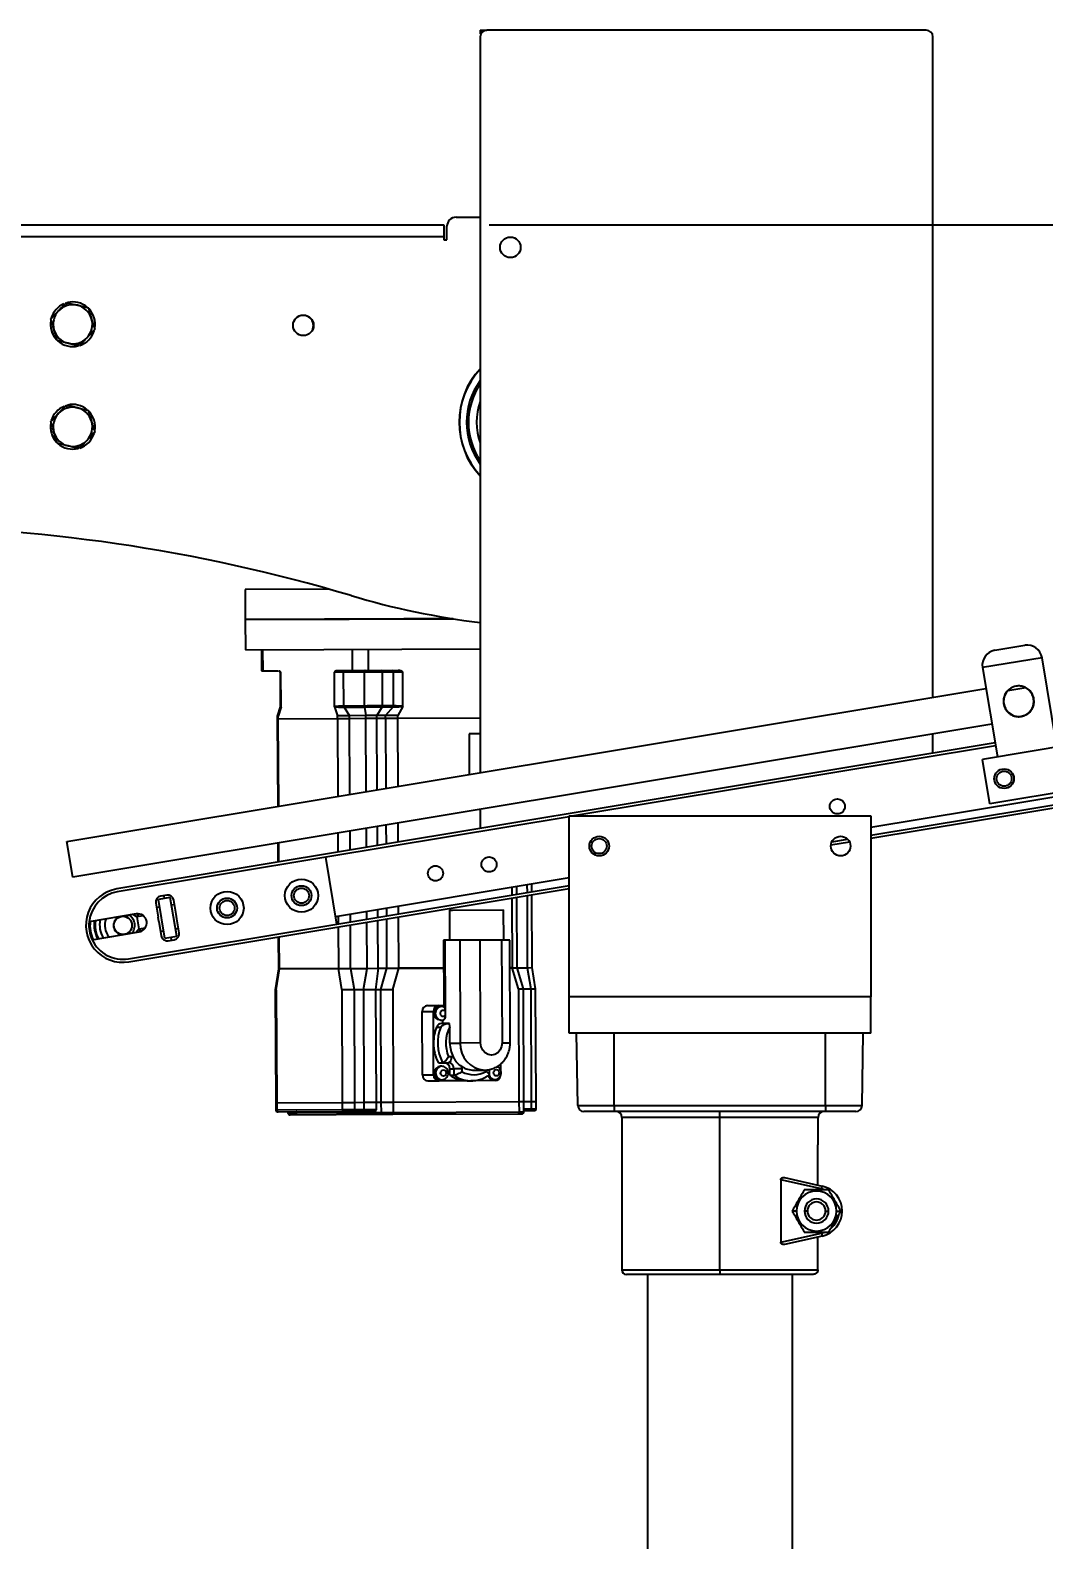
# Model space of a CAD drawing. Header units: millimetres. Extents: x 10 to 584, y 10 to 410.
# Drawn here: x 290.56 to 312.95, y 262.58 to 295.94 of the extents above; entities that cross this region are included whole.
import ezdxf

# ---------------------------------------------------------------- set-up
doc = ezdxf.new("R2010")
doc.units = ezdxf.units.MM
doc.layers.add('2', color=1, linetype='Continuous')
doc.styles.add('SLDTEXTSTYLE0', font='TXT', dxfattribs={"width": 0.7})
doc.dimstyles.new('SLDDIMSTYLE0', dxfattribs={"dimtxt": 3.5, "dimasz": 3.5, "dimexe": 0, "dimexo": 0.0625, "dimgap": 0.875, "dimtad": 1, "dimlfac": 15, "dimrnd": 1e-09, "dimzin": 12, "dimdsep": 46, "dimtxsty": 'SLDTEXTSTYLE0', "dimsah": 1, "dimcen": 0.09, "dimadec": 0, "dimazin": 3, "dimtfac": 1, "dimtofl": 0, "dimtmove": 0, "dimatfit": 3, "dimfxl": 0, "dimfrac": 2, "dimtolj": 1, "dimtzin": 12, "dimarcsym": 0})

# ---------------------------------------------------------------- blocks, each defined once
blk = doc.blocks.new('_D_1')
at = {"layer": '2', "color": 1}
for p, q in [((300.702, 291.645), (391.245, 291.645)), ((390.245, 225.778), (390.245, 291.645)), ((264.818, 225.778), (391.245, 225.778))]:
    blk.add_line(p, q, dxfattribs=at)
for points in [[(390.245, 291.645), (389.706, 288.145), (390.783, 288.145)], [(390.245, 225.778), (390.783, 229.278), (389.706, 229.278)]]:
    blk.add_solid(points, dxfattribs=at)
at = {"layer": '2', "color": 1, "char_height": 3.5, "attachment_point": 1, "rotation": 90, "style": 'SLDTEXTSTYLE0'}
for s, insert in [('50', (385.718, 263.293)), ('%%p', (385.733, 259.954)), ('1000', (385.718, 248.306))]:
    blk.add_mtext(s, dxfattribs=dict(at, insert=insert))

msp = doc.modelspace()

# ---------------------------------------------------------------- linework, layer by layer
at = {"color": 7, "linetype": 'Continuous', "lineweight": 25}
for p, q in [((300.50183, 295.94498), (300.50183, 295.86498)), ((300.50183, 295.94498), (300.64849, 295.94498)), ((300.50183, 295.86498), (300.51785, 295.86498)), ((300.50183, 295.79832), (300.50183, 279.53507)), ((310.35516, 295.94498), (300.64849, 295.94498)), ((310.50183, 281.20083), (310.50183, 295.79832)), ((285.83516, 291.64498), (299.70183, 291.64498)), ((299.70183, 291.64498), (299.70183, 291.37832)), ((299.96849, 291.81165), (300.50183, 291.81165)), ((299.70183, 291.37832), (285.83516, 291.37832)), ((299.70183, 291.37832), (299.70183, 291.31165)), ((299.70183, 291.31165), (299.76849, 291.31165)), ((299.76849, 291.31165), (299.76849, 291.61165)), ((291.37918, 289.8606), (291.3602, 289.92489)), ((291.64345, 288.96507), (291.62448, 289.02937)), ((291.37918, 287.59393), (291.3602, 287.65823)), ((291.64345, 286.69841), (291.62448, 286.7627)), ((344.28116, 284.17491), (309.13083, 278.31973)), ((309.13083, 278.15077), (344.28116, 284.00595)), ((297.04435, 283.62329), (297.04449, 283.59106)), ((309.13083, 278.08318), (344.28116, 283.93837)), ((297.15714, 283.59155), (295.31117, 283.58352)), ((295.31117, 283.58352), (295.31407, 282.91686)), ((295.31407, 282.91686), (299.90256, 282.93682)), ((298.81404, 282.93209), (295.31407, 282.91686)), ((295.31407, 282.91686), (295.31697, 282.2502)), ((299.90256, 282.93682), (298.81404, 282.93209)), ((311.87176, 282.24005), (312.52937, 282.34959)), ((295.31697, 282.2502), (300.50183, 282.27276)), ((295.67275, 282.25175), (295.67478, 281.78508)), ((295.70494, 281.78522), (295.70291, 282.25188)), ((297.67384, 282.26045), (297.67587, 281.79379)), ((298.03556, 281.79536), (298.03353, 282.26202)), ((313.24156, 280.10274), (312.91294, 282.07556)), ((295.67478, 281.78508), (295.70494, 281.78522)), ((295.70494, 281.78522), (296.04962, 281.78672)), ((296.08157, 281.75352), (296.08491, 280.98672)), ((296.10213, 280.98694), (296.0988, 281.7536)), ((297.28231, 281.75875), (297.48541, 281.75963)), ((297.28564, 280.99209), (297.28231, 281.75875)), ((297.33119, 281.79229), (297.67587, 281.79379)), ((297.48541, 281.75963), (297.94481, 281.76163)), ((297.48869, 281.00559), (297.48541, 281.75963)), ((297.67587, 281.79379), (298.03556, 281.79536)), ((297.94481, 281.76163), (298.34233, 281.76336)), ((297.94809, 281.00723), (297.94481, 281.76163)), ((298.03556, 281.79536), (298.69734, 281.79824)), ((298.34233, 281.76336), (298.5874, 281.76442)), ((298.34562, 281.00896), (298.34233, 281.76336)), ((298.5874, 281.76442), (298.79162, 281.76531)), ((298.59068, 281.01038), (298.5874, 281.76442)), ((298.79496, 280.99865), (298.79162, 281.76531)), ((311.59773, 281.85647), (311.92635, 279.88366)), ((291.37083, 278.01407), (311.67441, 281.39615)), ((312.5512, 281.40703), (312.15664, 281.34131)), ((296.08495, 280.98686), (296.02026, 280.78658)), ((296.10213, 280.98694), (296.04281, 280.78668)), ((297.28564, 280.99209), (297.34671, 280.79235)), ((297.49479, 280.98353), (297.94958, 280.98564)), ((297.49479, 280.98353), (297.61647, 280.79352)), ((297.94958, 280.98564), (297.97892, 280.7951)), ((298.33989, 280.98734), (298.22171, 280.79616)), ((298.33989, 280.98734), (298.58221, 280.98826)), ((298.58221, 280.98826), (298.41049, 280.79698)), ((298.79496, 280.99865), (298.68026, 280.79815)), ((296.02018, 280.78991), (296.02048, 280.71991)), ((296.0431, 280.72001), (296.02048, 280.71991)), ((296.02048, 280.71991), (296.02888, 278.78999)), ((296.0431, 280.72001), (296.04281, 280.78668)), ((297.347, 280.72568), (296.0431, 280.72001)), ((297.347, 280.72568), (296.0431, 280.72001)), ((297.347, 280.72568), (297.34671, 280.79235)), ((297.61677, 280.72686), (297.347, 280.72568)), ((297.61676, 280.72686), (297.347, 280.72568)), ((297.97892, 280.7951), (297.61647, 280.79352)), ((297.61676, 280.72686), (297.61647, 280.79352)), ((297.61677, 280.72686), (297.61676, 280.72686)), ((297.97921, 280.72843), (297.61677, 280.72686)), ((297.97921, 280.72843), (297.97892, 280.7951)), ((298.222, 280.72949), (297.97921, 280.72843)), ((298.222, 280.72949), (297.97921, 280.72843)), ((297.97921, 280.72843), (297.97921, 280.72843)), ((298.41049, 280.79698), (298.22171, 280.79616)), ((298.222, 280.72949), (298.22171, 280.79616)), ((298.41078, 280.73031), (298.222, 280.72949)), ((298.41078, 280.73031), (298.41049, 280.79698)), ((298.68054, 280.73149), (298.41078, 280.73031)), ((298.68055, 280.73149), (298.41078, 280.73031)), ((298.41078, 280.73031), (298.41078, 280.73031)), ((298.68055, 280.73149), (298.68026, 280.79815)), ((300.50183, 280.73941), (298.68054, 280.73149)), ((300.50183, 280.73941), (298.68055, 280.73149)), ((311.80586, 280.60702), (291.50228, 277.22495)), ((300.50183, 280.3956), (300.25735, 280.39231)), ((300.25735, 280.39231), (300.25735, 279.49435)), ((310.50183, 279.9674), (310.50183, 280.3898)), ((311.87432, 280.19602), (292.47495, 276.96456)), ((311.88528, 280.13026), (302.56852, 278.57832)), ((313.57037, 280.15751), (311.59755, 279.82889)), ((311.76186, 278.84248), (311.59755, 279.82889)), ((313.73468, 279.1711), (311.76186, 278.84248)), ((300.50183, 278.72405), (300.50183, 278.30164)), ((302.46417, 278.56093), (297.08915, 277.66559)), ((300.50183, 278.32147), (300.4893, 278.31949)), ((300.49237, 278.30007), (300.4893, 278.31949)), ((302.46417, 274.57832), (302.46417, 278.57832)), ((302.46417, 278.57832), (309.13083, 278.57832)), ((309.13083, 278.57832), (309.13083, 274.57832)), ((291.50228, 277.22495), (291.37083, 278.01407)), ((296.0324, 277.97955), (296.03424, 277.55745)), ((308.2489, 277.93628), (308.65982, 278.00473)), ((308.26977, 278.00734), (308.61704, 278.06518)), ((297.08915, 277.66559), (292.48591, 276.8988)), ((297.33561, 276.18598), (297.08915, 277.66559)), ((292.74333, 275.35343), (302.46417, 276.97268)), ((302.46417, 277.20923), (297.30823, 276.35038)), ((297.33561, 276.18598), (302.46417, 277.04027)), ((301.30854, 276.84777), (301.3078, 277.01661)), ((301.64346, 276.90356), (301.64272, 277.0724)), ((293.33802, 276.65213), (293.39003, 276.3399)), ((293.65587, 276.77266), (293.39283, 276.72884)), ((293.53523, 275.87395), (293.39283, 276.72884)), ((293.57915, 276.82746), (293.44763, 276.80556)), ((293.51339, 276.81651), (293.52435, 276.75075)), ((293.79827, 275.91777), (293.65587, 276.77266)), ((293.74902, 276.61921), (293.68325, 276.60826)), ((293.78459, 276.40563), (293.73258, 276.71785)), ((301.31561, 275.2229), (301.30883, 276.78023)), ((301.65076, 275.22436), (301.64375, 276.83602)), ((292.90508, 276.41105), (291.86326, 276.23751)), ((292.71617, 276.32795), (292.7078, 276.37818)), ((292.91604, 276.34529), (292.83932, 276.40009)), ((293.06308, 276.36978), (292.91604, 276.34529)), ((292.91604, 276.34529), (292.95985, 276.08224)), ((292.95923, 276.35248), (292.91831, 276.4128)), ((293.42021, 276.56444), (293.35445, 276.55349)), ((293.40651, 276.24098), (293.39003, 276.3399)), ((293.80107, 276.30671), (293.78459, 276.40563)), ((293.85308, 275.99449), (293.80107, 276.30671)), ((299.82035, 276.49641), (299.88821, 276.4967)), ((299.82035, 276.49641), (299.82325, 275.82975)), ((299.88821, 276.4967), (301.02034, 276.50163)), ((301.02324, 275.83497), (301.02034, 276.50163)), ((291.92899, 275.84294), (292.97081, 276.01648)), ((292.73237, 275.41919), (297.33561, 276.18598)), ((292.77352, 275.98362), (292.76516, 276.03386)), ((292.90505, 276.00553), (292.95985, 276.08224)), ((292.95985, 276.08224), (293.1069, 276.10674)), ((293.40651, 276.24098), (293.45852, 275.92876)), ((293.44208, 276.0274), (293.50785, 276.03836)), ((293.77089, 276.08217), (293.83665, 276.09313)), ((293.53523, 275.87395), (293.79827, 275.91777)), ((293.61194, 275.81915), (293.74347, 275.84106)), ((293.66675, 275.89586), (293.67771, 275.8301)), ((296.04144, 275.90281), (296.0445, 275.19996)), ((299.72943, 275.82934), (299.69173, 275.82917)), ((299.69173, 275.82917), (299.698, 274.38919)), ((299.89111, 275.83004), (299.72943, 275.82934)), ((299.73629, 274.2521), (299.72943, 275.82934)), ((300.05278, 275.83074), (299.89111, 275.83004)), ((300.5024, 275.8327), (300.05278, 275.83074)), ((300.05278, 275.83074), (300.06267, 273.55743)), ((300.97541, 275.83476), (300.5024, 275.8327)), ((300.51229, 273.55939), (300.5024, 275.8327)), ((301.15476, 275.83554), (300.97541, 275.83476)), ((300.97541, 275.83476), (300.9853, 273.56145)), ((301.16465, 273.56223), (301.15476, 275.83554)), ((296.04454, 275.19995), (295.97489, 274.73348)), ((295.99739, 274.73309), (296.06712, 275.20006)), ((296.0445, 275.19996), (296.06712, 275.20006)), ((296.06712, 275.20006), (297.37101, 275.20574)), ((297.37101, 275.20574), (296.06712, 275.20006)), ((297.37101, 275.20574), (297.64078, 275.20691)), ((297.37101, 275.20574), (297.64078, 275.20691)), ((297.4448, 274.73939), (297.37101, 275.20574)), ((297.64078, 275.20691), (298.00323, 275.20849)), ((297.64078, 275.20691), (297.71457, 274.74056)), ((297.64078, 275.20691), (297.64078, 275.20691)), ((297.92151, 274.74146), (298.00322, 275.20849)), ((298.00322, 275.20849), (298.24602, 275.20954)), ((298.00323, 275.20849), (298.24602, 275.20954)), ((298.24602, 275.20954), (298.19128, 274.74263)), ((298.24602, 275.20954), (298.43479, 275.21036)), ((298.4348, 275.21036), (298.29906, 274.7431)), ((298.43479, 275.21036), (298.70456, 275.21154)), ((298.43479, 275.21036), (298.4348, 275.21036)), ((298.4348, 275.21036), (298.70457, 275.21154)), ((298.56883, 274.74428), (298.70457, 275.21154)), ((298.70456, 275.21154), (299.6944, 275.21585)), ((299.6944, 275.21585), (298.70457, 275.21154)), ((301.15743, 275.22221), (301.208, 275.22243)), ((301.20799, 275.22243), (301.15743, 275.22221)), ((301.34779, 274.75637), (301.20799, 275.22243)), ((301.208, 275.22243), (301.31561, 275.2229)), ((301.45514, 274.75756), (301.31534, 275.22362)), ((301.31561, 275.2229), (301.54315, 275.22389)), ((301.54315, 275.22389), (301.65076, 275.22436)), ((301.54315, 275.22389), (301.65071, 275.22436)), ((301.54315, 275.22389), (301.61693, 274.75754)), ((301.72443, 274.7585), (301.65072, 275.22435)), ((295.97478, 274.73299), (295.99739, 274.73309)), ((295.97478, 274.73299), (295.98563, 272.23968)), ((295.99739, 274.73309), (296.00824, 272.23978)), ((297.4448, 274.73939), (297.71457, 274.74056)), ((297.4448, 274.73939), (297.45565, 272.24608)), ((297.71457, 274.74056), (297.92151, 274.74146)), ((297.71457, 274.74056), (297.72541, 272.24725)), ((297.92151, 274.74146), (298.19128, 274.74263)), ((297.92151, 274.74146), (297.93236, 272.24815)), ((298.19128, 274.74263), (298.29906, 274.7431)), ((298.19128, 274.74263), (298.20213, 272.24932)), ((298.29906, 274.7431), (298.56883, 274.74428)), ((298.29906, 274.7431), (298.30991, 272.24979)), ((298.56883, 274.74428), (298.57968, 272.25097)), ((301.34779, 274.75637), (301.4554, 274.75684)), ((301.34779, 274.75637), (301.35864, 272.26306)), ((301.4554, 274.75684), (301.61693, 274.75754)), ((301.46625, 272.26353), (301.4554, 274.75684)), ((301.61693, 274.75754), (301.72454, 274.75801)), ((301.61693, 274.75754), (301.62778, 272.26423)), ((301.73539, 272.2647), (301.72454, 274.75801)), ((299.33904, 274.38762), (299.58541, 274.3887)), ((299.58541, 274.3887), (299.69878, 274.38919)), ((299.64566, 274.36559), (299.62102, 274.36548)), ((299.69878, 274.38919), (299.69894, 274.35258)), ((302.46417, 273.77832), (302.46417, 274.57832)), ((309.13083, 274.57832), (302.46417, 274.57832)), ((309.13083, 273.77832), (309.13083, 274.57832)), ((299.22137, 274.25378), (299.46774, 274.25485)), ((299.22746, 272.85379), (299.22137, 274.25378)), ((299.47078, 273.55486), (299.46774, 274.25485)), ((299.62232, 274.06549), (299.64696, 274.06559)), ((299.79278, 273.9896), (299.64706, 273.98896)), ((299.67584, 273.98909), (299.67545, 274.07823)), ((299.7366, 274.17987), (299.73629, 274.2521)), ((299.82697, 273.98974), (299.79278, 273.9896)), ((299.83014, 273.91698), (299.82697, 273.98974)), ((299.54055, 273.91231), (299.63293, 273.91271)), ((299.83171, 273.55643), (299.83014, 273.91698)), ((309.13083, 273.77832), (302.46417, 273.77832)), ((302.6588, 272.17599), (302.63083, 273.77832)), ((303.46417, 272.17599), (303.46417, 273.77832)), ((308.13083, 272.17599), (308.13083, 273.77832)), ((308.9362, 272.17599), (308.96417, 273.77832)), ((299.47383, 272.85486), (299.47078, 273.55486)), ((299.83171, 273.55643), (300.06267, 273.55743)), ((300.51229, 273.55939), (300.06267, 273.55743)), ((299.58045, 273.122), (299.67284, 273.1224)), ((299.6514, 273.04567), (299.62676, 273.04556)), ((299.67284, 273.1224), (299.80156, 273.12296)), ((299.86258, 273.25656), (299.80423, 273.2563)), ((299.82801, 272.98974), (299.9204, 272.99014)), ((299.82864, 272.8446), (299.82801, 272.98974)), ((300.10024, 272.99092), (299.9204, 272.99014)), ((299.9204, 272.99014), (299.92103, 272.845)), ((300.10053, 272.92514), (300.10024, 272.99092)), ((300.36646, 272.95875), (300.59743, 272.95975)), ((300.70476, 272.84785), (300.70421, 272.97346)), ((300.951, 273.09169), (300.95157, 272.96045)), ((299.22746, 272.85379), (299.47383, 272.85486)), ((299.3463, 272.72097), (299.59266, 272.72205)), ((300.21349, 272.72475), (299.59266, 272.72205)), ((299.62807, 272.74557), (299.6527, 272.74567)), ((299.82864, 272.8446), (299.92103, 272.845)), ((300.21349, 272.72475), (300.30588, 272.72515)), ((300.27259, 272.72585), (300.30588, 272.72515)), ((300.83433, 272.72745), (300.30588, 272.72515)), ((300.79872, 272.75066), (300.82335, 272.75077)), ((295.98563, 272.23968), (296.00824, 272.23978)), ((295.98563, 272.23968), (295.98635, 272.07302)), ((296.00824, 272.23978), (297.45565, 272.24608)), ((296.00824, 272.23978), (296.00897, 272.07311)), ((297.45637, 272.07941), (296.00897, 272.07311)), ((296.01983, 272.03983), (296.03868, 272.03991)), ((296.03868, 272.03991), (297.48608, 272.04621)), ((296.25564, 272.04085), (296.25578, 272.00752)), ((296.46162, 272.00842), (296.2784, 272.00762)), ((296.28926, 271.97433), (296.30811, 271.97441)), ((296.30811, 271.97441), (298.34063, 271.98326)), ((298.12771, 272.01567), (296.46162, 272.00842)), ((297.45565, 272.24608), (297.72541, 272.24725)), ((297.45565, 272.24608), (297.45637, 272.07941)), ((297.72614, 272.08059), (297.45637, 272.07941)), ((297.48608, 272.04621), (297.71089, 272.04719)), ((297.71089, 272.04719), (297.91783, 272.04809)), ((297.72541, 272.24725), (297.93236, 272.24815)), ((297.72541, 272.24725), (297.72614, 272.08059)), ((297.93308, 272.08149), (297.72614, 272.08059)), ((297.91783, 272.04809), (298.098, 272.04887)), ((297.93236, 272.24815), (298.20213, 272.24932)), ((297.93236, 272.24815), (297.93308, 272.08149)), ((298.20285, 272.08266), (297.93308, 272.08149)), ((298.31093, 272.01646), (298.12771, 272.01567)), ((298.20213, 272.24932), (298.30991, 272.24979)), ((298.20213, 272.24932), (298.20285, 272.08266)), ((298.30991, 272.24979), (298.57968, 272.25097)), ((298.30991, 272.24979), (298.31093, 272.01646)), ((298.58069, 272.01764), (298.31093, 272.01646)), ((298.34063, 271.98326), (298.56544, 271.98424)), ((298.56544, 271.98424), (301.3444, 271.99633)), ((298.57968, 272.25097), (301.35864, 272.26306)), ((298.57968, 272.25097), (298.58069, 272.01764)), ((301.35965, 272.02973), (298.58069, 272.01764)), ((301.3444, 271.99633), (301.43408, 271.99672)), ((301.35864, 272.26306), (301.46625, 272.26353)), ((301.35864, 272.26306), (301.35965, 272.02973)), ((301.46625, 272.26353), (301.62778, 272.26423)), ((301.46726, 272.0302), (301.46625, 272.26353)), ((301.46712, 272.06353), (301.61325, 272.06416)), ((301.61325, 272.06416), (301.70293, 272.06455)), ((301.62778, 272.26423), (301.73539, 272.2647)), ((301.62778, 272.26423), (301.62851, 272.09756)), ((301.73612, 272.09803), (301.73539, 272.2647)), ((302.6588, 272.17599), (303.46417, 272.17599)), ((303.46417, 272.04498), (302.79211, 272.04498)), ((303.46417, 272.17599), (308.13083, 272.17599)), ((303.46417, 272.17599), (303.46417, 272.04498)), ((308.13083, 272.04498), (303.46417, 272.04498)), ((305.7975, 271.91165), (305.7975, 272.04498)), ((308.13083, 272.17599), (308.9362, 272.17599)), ((308.13083, 272.17599), (308.13083, 272.04498)), ((308.80288, 272.04498), (308.13083, 272.04498)), ((303.63083, 271.91165), (303.63083, 268.54498)), ((305.7975, 268.54498), (305.7975, 271.91165)), ((307.96417, 271.31165), (307.96417, 271.91165)), ((307.96006, 271.31165), (307.96417, 271.31165)), ((307.96006, 270.41893), (307.96006, 271.31165)), ((307.14079, 270.53227), (307.14079, 269.1577)), ((308.03905, 270.33313), (307.14079, 270.53227)), ((307.22111, 270.58275), (308.05348, 270.39822)), ((308.03905, 270.33313), (308.05348, 270.39822)), ((307.48917, 269.84498), (307.39197, 269.84498)), ((307.73083, 269.84498), (307.66417, 269.84498)), ((308.13083, 269.84498), (308.1975, 269.84498)), ((308.3725, 269.84498), (308.46969, 269.84498)), ((307.14079, 269.1577), (308.03905, 269.35684)), ((308.05348, 269.29175), (307.22111, 269.10722)), ((307.96006, 268.54498), (307.96006, 269.27104)), ((308.03905, 269.35684), (308.05348, 269.29175)), ((305.7975, 268.44498), (303.73083, 268.44498)), ((304.1975, 268.44498), (304.1975, 242.15165)), ((305.7975, 268.54498), (305.7975, 268.44498)), ((305.7975, 268.54498), (307.96006, 268.54498)), ((307.85986, 268.44498), (305.7975, 268.44498)), ((307.3975, 242.15165), (307.3975, 268.44498))]:
    msp.add_line(p, q, dxfattribs=at)
at = {"color": 59, "linetype": 'Continuous', "lineweight": 25}
for p, q in [((312.91294, 282.07556), (311.59773, 281.85647)), ((296.08157, 281.75352), (296.0988, 281.7536)), ((296.05148, 278.79375), (296.0431, 280.72001)), ((297.347, 280.72568), (297.35446, 279.0108)), ((297.62404, 279.0557), (297.61677, 280.72686)), ((297.98622, 279.11604), (297.97921, 280.72843)), ((298.22884, 279.15645), (298.222, 280.72949)), ((298.41078, 280.73031), (298.41749, 279.18787)), ((298.68707, 279.23278), (298.68054, 280.73149)), ((297.99159, 277.8835), (297.98975, 278.3056)), ((298.23421, 277.92391), (298.23237, 278.34601)), ((298.42101, 278.37744), (298.42285, 277.95534)), ((298.69243, 278.00024), (298.69059, 278.42234)), ((296.05684, 277.56122), (296.05501, 277.98332)), ((297.35799, 278.20036), (297.35982, 277.77826)), ((297.6294, 277.82317), (297.62756, 278.24527)), ((301.20027, 276.99869), (301.201, 276.82985)), ((301.53519, 277.05448), (301.53592, 276.88564)), ((301.2013, 276.76232), (301.208, 275.22243)), ((301.53621, 276.81811), (301.54315, 275.22389)), ((297.36599, 276.36), (297.36673, 276.19116)), ((297.6363, 276.23606), (297.63557, 276.4049)), ((297.99849, 276.29639), (297.99776, 276.46524)), ((298.24111, 276.33681), (298.24038, 276.50565)), ((298.42902, 276.53707), (298.42976, 276.36823)), ((298.43005, 276.3007), (298.43479, 275.21036)), ((298.69933, 276.41314), (298.6986, 276.58198)), ((298.70456, 275.21154), (298.69963, 276.3456)), ((297.36702, 276.12362), (297.37101, 275.20574)), ((297.64078, 275.20691), (297.6366, 276.16853)), ((298.00323, 275.20849), (297.99879, 276.22886)), ((298.24602, 275.20954), (298.24141, 276.26927)), ((296.06712, 275.20006), (296.06404, 275.90658)), ((300.9853, 273.56145), (301.16465, 273.56223)), ((300.63252, 272.96288), (300.63267, 272.92745)), ((300.70763, 272.97618), (300.70423, 272.96915)), ((296.00897, 272.07311), (295.98635, 272.07302)), ((296.2784, 272.00762), (296.25578, 272.00752)), ((296.27826, 272.04095), (296.2784, 272.00762)), ((301.46726, 272.0302), (301.35965, 272.02973)), ((301.62851, 272.09756), (301.46697, 272.09686)), ((301.73612, 272.09803), (301.62851, 272.09756)), ((305.7975, 271.91165), (303.63083, 271.91165)), ((307.96417, 271.91165), (305.7975, 271.91165)), ((308.11016, 270.31172), (308.03905, 270.33313)), ((308.47044, 269.84498), (308.4975, 269.84498)), ((308.03905, 269.35684), (308.09029, 269.37109)), ((303.63083, 268.54498), (305.7975, 268.54498))]:
    msp.add_line(p, q, dxfattribs=at)
at = {"color": 7, "linetype": 'Continuous', "lineweight": 25, "flags": 128}
for points in [[(296.80274, 289.3312), (296.80621, 289.34063), (296.81849, 289.41423)], [(297.50014, 281.79303), (297.49724, 281.79237), (297.49446, 281.79046), (297.4919, 281.78737), (297.48966, 281.78322), (297.48783, 281.77816), (297.48648, 281.77239), (297.48566, 281.76613), (297.48541, 281.75963)], [(297.95954, 281.79503), (297.95664, 281.79437), (297.95386, 281.79246), (297.9513, 281.78937), (297.94906, 281.78522), (297.94723, 281.78016), (297.94588, 281.77439), (297.94506, 281.76813), (297.94481, 281.76163)], [(292.71472, 276.33666), (292.69675, 276.34617), (292.62764, 276.36483)], [(292.69336, 275.97027), (292.72744, 275.98954), (292.76661, 276.02515)], [(292.98389, 276.01911), (292.99067, 276.03884), (293.00305, 276.08944)], [(299.62232, 274.06549), (299.62145, 274.06549), (299.56749, 274.07855), (299.52285, 274.11518), (299.49521, 274.16906), (299.48933, 274.23093), (299.50621, 274.29014), (299.54296, 274.33651), (299.59325, 274.36206), (299.62102, 274.36548)], [(299.7366, 274.17987), (299.72003, 274.1593), (299.69765, 274.14764), (299.673, 274.14673), (299.64997, 274.15671), (299.63219, 274.17601), (299.62248, 274.20158), (299.62236, 274.22939), (299.63185, 274.25505), (299.64945, 274.2745), (299.6724, 274.28469), (299.69705, 274.28399), (299.71953, 274.27252), (299.73629, 274.2521)], [(300.9853, 273.56145), (300.97409, 273.47899), (300.94082, 273.40451), (300.88875, 273.34529), (300.82298, 273.30712), (300.74996, 273.29375), (300.67681, 273.30649), (300.61072, 273.34408), (300.55814, 273.40284), (300.52422, 273.47703), (300.51229, 273.55939)], [(299.6887, 272.96583), (299.71248, 272.96061), (299.73269, 272.94552), (299.74625, 272.92287), (299.75109, 272.8961), (299.74648, 272.8693), (299.73312, 272.84653), (299.71305, 272.83127), (299.68931, 272.82583), (299.66553, 272.83106), (299.64532, 272.84615), (299.63177, 272.8688), (299.62692, 272.89556), (299.63153, 272.92237), (299.64489, 272.94514), (299.66497, 272.9604), (299.6887, 272.96583)], [(299.86258, 273.25656), (299.8615, 273.23054), (299.85811, 273.20551), (299.85252, 273.18244), (299.84495, 273.1622), (299.83568, 273.14558), (299.82509, 273.13321), (299.81357, 273.12557), (299.80156, 273.12296)], [(300.85935, 272.97093), (300.88313, 272.9657), (300.90334, 272.95062), (300.9169, 272.92796), (300.92174, 272.9012), (300.91713, 272.87439), (300.90377, 272.85162), (300.8837, 272.83636), (300.85996, 272.83093), (300.83618, 272.83615), (300.81597, 272.85124), (300.80242, 272.87389), (300.79757, 272.90066), (300.80218, 272.92747), (300.81554, 272.95023), (300.83562, 272.96549), (300.85935, 272.97093)], [(297.71089, 272.04719), (297.71389, 272.04784), (297.71677, 272.04975), (297.71942, 272.05284), (297.72173, 272.057), (297.72362, 272.06205), (297.72502, 272.06782), (297.72587, 272.07408), (297.72614, 272.08059)], [(297.91783, 272.04809), (297.92083, 272.04874), (297.92371, 272.05065), (297.92636, 272.05374), (297.92868, 272.0579), (297.93057, 272.06296), (297.93197, 272.06872), (297.93282, 272.07498), (297.93308, 272.08149)], [(298.56544, 271.98424), (298.56844, 271.98489), (298.57132, 271.9868), (298.57397, 271.98989), (298.57629, 271.99405), (298.57818, 271.99911), (298.57958, 272.00487), (298.58043, 272.01113), (298.58069, 272.01764)], [(301.3444, 271.99633), (301.3474, 271.99698), (301.35028, 271.99889), (301.35293, 272.00198), (301.35525, 272.00614), (301.35714, 272.0112), (301.35854, 272.01697), (301.35939, 272.02322), (301.35965, 272.02973)], [(301.61325, 272.06416), (301.61626, 272.06482), (301.61914, 272.06673), (301.62179, 272.06982), (301.6241, 272.07397), (301.62599, 272.07903), (301.62739, 272.0848), (301.62824, 272.09106), (301.62851, 272.09756)]]:
    msp.add_lwpolyline(points, dxfattribs=at)
at = {"color": 7, "linetype": 'Continuous', "lineweight": 25}
for centre, radius in [((301.16849, 291.14498), 0.22667), ((296.59477, 289.42134), 0.22667), ((312.07427, 279.40141), 0.21667), ((312.07427, 279.40141), 0.16667), ((308.39168, 278.78798), 0.16667), ((303.13083, 277.91165), 0.21667), ((303.13083, 277.91165), 0.16667), ((308.46417, 277.91165), 0.21667), ((300.69769, 277.50635), 0.16667), ((299.514, 277.30918), 0.16667), ((296.55478, 276.81624), 0.36667), ((296.55478, 276.81624), 0.22), ((296.55478, 276.81624), 0.16667), ((294.91076, 276.54239), 0.36667), ((294.91076, 276.54239), 0.22), ((294.91076, 276.54239), 0.16667), ((292.60914, 276.15899), 0.2)]:
    msp.add_circle(centre, radius, dxfattribs=at)
for centre, radius, start, end in [((300.64849, 295.79832), 0.14667, 90, 180), ((310.35516, 295.79832), 0.14667, 0, 90), ((299.96849, 291.61165), 0.2, 90, 180), ((291.50183, 289.44498), 0.49333, 113.191319, 163.668754), ((291.50183, 289.44498), 0.43333, 136.441619, 196.441619), ((291.50183, 289.44498), 0.43333, 106.441619, 136.441619), ((291.50183, 289.44498), 0.43333, 76.441619, 106.441619), ((291.50183, 289.44498), 0.49333, 49.77249, 103.268301), ((291.50183, 289.44498), 0.43333, 16.441619, 76.441619), ((291.50183, 289.44498), 0.49333, 349.761557, 44.510393), ((296.59183, 289.41423), 0.22667, 0, 156.566248), ((291.50183, 289.44498), 0.49333, 170.120463, 223.594656), ((291.50183, 289.44498), 0.43333, 196.441619, 256.441619), ((291.50183, 289.44498), 0.49333, 288.22981, 342.930424), ((291.50183, 289.44498), 0.43333, 316.441619, 16.441619), ((291.50183, 289.44498), 0.49333, 227.910523, 284.316481), ((291.50183, 289.44498), 0.43333, 256.441619, 286.441619), ((291.50183, 289.44498), 0.43333, 286.441619, 316.441619), ((301.76849, 287.27832), 1.73333, 136.95092, 223.04908), ((301.76849, 287.27832), 1.72667, 137.188269, 222.811731), ((301.76849, 287.27832), 1.56667, 143.950671, 216.049329), ((291.50183, 287.17832), 0.49333, 113.191319, 163.668754), ((291.50183, 287.17832), 0.49333, 49.77249, 103.268301), ((301.76849, 287.27832), 1.34667, 160.151561, 199.848439), ((291.50183, 287.17832), 0.43333, 136.441619, 196.441619), ((291.50183, 287.17832), 0.43333, 106.441619, 136.441619), ((291.50183, 287.17832), 0.43333, 76.441619, 106.441619), ((291.50183, 287.17832), 0.43333, 16.441619, 76.441619), ((291.50183, 287.17832), 0.43333, 316.441619, 16.441619), ((291.50183, 287.17832), 0.49333, 349.761557, 44.510393), ((291.50183, 287.17832), 0.49333, 170.120463, 223.594656), ((291.50183, 287.17832), 0.43333, 196.441619, 256.441619), ((291.50183, 287.17832), 0.49333, 288.22981, 342.930424), ((291.50183, 287.17832), 0.49333, 227.910523, 284.316481), ((291.50183, 287.17832), 0.43333, 256.441619, 286.441619), ((291.50183, 287.17832), 0.43333, 286.441619, 316.441619), ((287.16849, 248.31165), 36.66667, 73.388932, 90), ((302.60566, 300.05809), 17.33333, 253.388932, 263.028532), ((312.58414, 282.02079), 0.33333, 9.457238, 99.457238), ((311.92653, 281.91125), 0.33333, 99.457238, 189.457238), ((296.04824, 281.75338), 0.03333, 0.249292, 46.875525), ((298.31088, 281.76512), 0.03151, 356.794291, 86.316701), ((298.55594, 281.76619), 0.03151, 356.794291, 86.316701), ((312.39774, 281.11113), 0.33333, 136.327135, 62.58734), ((292.60914, 276.15899), 0.81667, 99.457238, 279.457238), ((292.60914, 276.15899), 0.75, 99.457238, 173.991228), ((293.46954, 276.67404), 0.13333, 99.457238, 189.457238), ((293.60106, 276.69594), 0.13333, 9.457238, 99.457238), ((292.60914, 276.15899), 0.51333, 166.526979, 212.387497), ((292.60914, 276.15899), 0.4, 159.457238, 219.457238), ((292.60914, 276.15899), 0.20667, 114.049788, 264.864687), ((292.93794, 276.21377), 0.2, 279.457238, 99.457238), ((292.60914, 276.15899), 0.75, 173.991228, 204.923248), ((292.60914, 276.15899), 0.72673, 173.482907, 205.431568), ((292.60914, 276.15899), 0.63333, 171.048758, 207.865718), ((293.72156, 275.97258), 0.13333, 279.457238, 9.457238), ((292.60914, 276.15899), 0.75, 204.923248, 279.457238), ((293.59004, 275.95067), 0.13333, 189.457238, 279.457238), ((299.34761, 274.26144), 0.12647, 93.884948, 183.473331), ((299.59398, 274.26251), 0.12647, 93.884948, 183.473331), ((299.65124, 273.87082), 0.11821, 92.027606, 159.456289), ((300.39328, 273.56035), 0.92251, 157.5721, 180.341185), ((300.48791, 273.55972), 0.92498, 157.565914, 208.215518), ((300.52, 273.55908), 0.77718, 152.579793, 202.928368), ((300.38475, 273.5561), 0.91397, 180.077712, 208.356734), ((300.49067, 273.55747), 0.65896, 180.090546, 207.610951), ((299.64194, 272.89563), 0.1507, 95.778844, 264.71974), ((299.70171, 272.9963), 0.12647, 357.025253, 86.613636), ((299.79409, 272.9967), 0.12647, 357.025253, 86.613636), ((299.86345, 273.0459), 0.21066, 78.137952, 90.237921), ((300.3664, 273.44628), 0.48753, 236.296605, 270.007367), ((299.80058, 272.98966), 0.29966, 0.242202, 9.805795), ((299.35377, 272.84723), 0.12647, 177.025253, 266.613636), ((299.60013, 272.8483), 0.12647, 177.025253, 266.613636), ((300.21363, 273.40299), 0.67824, 235.415091, 269.988595), ((300.36446, 273.41779), 0.5589, 241.820683, 298.677901), ((300.80246, 272.8839), 0.13329, 200.977133, 268.389431), ((300.82882, 272.84897), 0.12165, 272.593618, 352.346991), ((296.01968, 272.07316), 0.03333, 180.249292, 270.249292), ((296.04054, 272.07147), 0.03162, 177.025253, 266.613636), ((296.28912, 272.00767), 0.03333, 180.249292, 270.249292), ((296.30998, 272.00598), 0.03162, 177.025253, 266.613636), ((297.48795, 272.07777), 0.03162, 177.025253, 266.613636), ((298.3425, 272.01482), 0.03162, 177.025253, 266.613636), ((301.43393, 272.03005), 0.03333, 270.249292, 0.249292), ((301.70279, 272.09789), 0.03333, 270.249292, 0.249292), ((302.79211, 272.17832), 0.13333, 181, 270), ((303.4975, 271.91165), 0.13333, 0, 90), ((308.0975, 271.91165), 0.13333, 90, 180), ((308.80288, 272.17832), 0.13333, 270, 359), ((307.93083, 269.84498), 0.44167, 0, 180), ((307.93083, 269.84498), 0.56667, 0, 77.5), ((307.93083, 269.84498), 0.26667, 0, 180), ((307.93083, 269.84498), 0.2, 0, 180), ((307.93083, 269.84498), 0.44167, 180, 0), ((307.93083, 269.84498), 0.26667, 180, 0), ((307.93083, 269.84498), 0.2, 180, 0), ((307.93083, 269.84498), 0.56667, 282.5, 0), ((303.73083, 268.54498), 0.1, 180, 270)]:
    msp.add_arc(centre, radius, start, end, dxfattribs=at)
at = {"color": 59, "linetype": 'Continuous', "lineweight": 25}
for centre, radius, start, end in [((301.76849, 287.27832), 1.52667, 146.06735, 213.93265), ((292.60914, 276.15899), 0.61333, 170.425797, 208.488679), ((299.66085, 274.21557), 0.15086, 96.055781, 263.758829), ((300.62881, 273.52576), 0.56702, 176.797954, 266.573126), ((299.66668, 272.89566), 0.15079, 95.816521, 264.076541), ((300.30677, 273.40492), 0.67993, 235.435905, 267.118364), ((300.8297, 272.88803), 0.13748, 196.323185, 266.691693), ((307.93083, 269.84498), 0.5, 311.500406, 350.669331)]:
    msp.add_arc(centre, radius, start, end, dxfattribs=at)
at = {"color": 7, "linetype": 'Continuous', "lineweight": 25}
for points, knots in [([(291.0154, 289.56229), (291.04835, 289.59694), (291.10498, 289.65649), (291.16338, 289.71791), (291.1878, 289.74359)], [0, 0, 0, 0, 0.581952875, 1, 1, 1, 1]), ([(291.1878, 289.74359), (291.21907, 289.77647), (291.27749, 289.83791), (291.33396, 289.89729), (291.3602, 289.92489)], [0, 0, 0, 0, 0.53525041, 1, 1, 1, 1]), ([(291.3602, 289.92489), (291.40669, 289.91368), (291.48657, 289.89442), (291.56897, 289.87455), (291.60341, 289.86624)], [0, 0, 0, 0, 0.58195288, 1, 1, 1, 1]), ([(291.60341, 289.86624), (291.64753, 289.8556), (291.72994, 289.83573), (291.8096, 289.81652), (291.84663, 289.80759)], [0, 0, 0, 0, 0.53525041, 1, 1, 1, 1]), ([(291.84663, 289.80759), (291.86016, 289.76172), (291.88342, 289.68291), (291.90741, 289.60162), (291.91744, 289.56763)], [0, 0, 0, 0, 0.58195288, 1, 1, 1, 1]), ([(291.08621, 289.32233), (291.07337, 289.36585), (291.04937, 289.44716), (291.02618, 289.52576), (291.0154, 289.56229)], [0, 0, 0, 0, 0.535250412, 1, 1, 1, 1]), ([(291.15702, 289.08238), (291.14349, 289.12824), (291.12023, 289.20706), (291.09624, 289.28835), (291.08621, 289.32233)], [0, 0, 0, 0, 0.581952875, 1, 1, 1, 1]), ([(291.98825, 289.32768), (291.9553, 289.29302), (291.89867, 289.23348), (291.84027, 289.17205), (291.81585, 289.14638)], [0, 0, 0, 0, 0.58195288, 1, 1, 1, 1]), ([(291.91744, 289.56763), (291.93028, 289.52411), (291.95428, 289.4428), (291.97747, 289.36421), (291.98825, 289.32768)], [0, 0, 0, 0, 0.53525041, 1, 1, 1, 1]), ([(291.40024, 289.02373), (291.35613, 289.03436), (291.27371, 289.05424), (291.19405, 289.07345), (291.15702, 289.08238)], [0, 0, 0, 0, 0.535250412, 1, 1, 1, 1]), ([(291.64345, 288.96507), (291.59696, 288.97629), (291.51708, 288.99555), (291.43468, 289.01542), (291.40024, 289.02373)], [0, 0, 0, 0, 0.58195288, 1, 1, 1, 1]), ([(291.81585, 289.14638), (291.78458, 289.11349), (291.72616, 289.05206), (291.66969, 288.99267), (291.64345, 288.96507)], [0, 0, 0, 0, 0.535250412, 1, 1, 1, 1]), ([(291.1878, 287.47692), (291.21907, 287.50981), (291.27749, 287.57124), (291.33396, 287.63063), (291.3602, 287.65823)], [0, 0, 0, 0, 0.53525041, 1, 1, 1, 1]), ([(291.3602, 287.65823), (291.40669, 287.64702), (291.48657, 287.62775), (291.56897, 287.60788), (291.60341, 287.59957)], [0, 0, 0, 0, 0.58195288, 1, 1, 1, 1]), ([(291.0154, 287.29562), (291.04835, 287.33028), (291.10498, 287.38982), (291.16338, 287.45125), (291.1878, 287.47692)], [0, 0, 0, 0, 0.58195288, 1, 1, 1, 1]), ([(291.08621, 287.05567), (291.07337, 287.09919), (291.04937, 287.1805), (291.02618, 287.25909), (291.0154, 287.29562)], [0, 0, 0, 0, 0.535250412, 1, 1, 1, 1]), ([(291.60341, 287.59957), (291.64753, 287.58894), (291.72994, 287.56906), (291.8096, 287.54985), (291.84663, 287.54092)], [0, 0, 0, 0, 0.53525041, 1, 1, 1, 1]), ([(291.84663, 287.54092), (291.86016, 287.49506), (291.88342, 287.41624), (291.90741, 287.33495), (291.91744, 287.30097)], [0, 0, 0, 0, 0.58195288, 1, 1, 1, 1]), ([(291.91744, 287.30097), (291.93028, 287.25745), (291.95428, 287.17614), (291.97747, 287.09754), (291.98825, 287.06101)], [0, 0, 0, 0, 0.53525041, 1, 1, 1, 1]), ([(291.15702, 286.81571), (291.14349, 286.86158), (291.12023, 286.94039), (291.09624, 287.02168), (291.08621, 287.05567)], [0, 0, 0, 0, 0.581952875, 1, 1, 1, 1]), ([(291.98825, 287.06101), (291.9553, 287.02636), (291.89867, 286.96681), (291.84027, 286.90539), (291.81585, 286.87971)], [0, 0, 0, 0, 0.581952875, 1, 1, 1, 1]), ([(291.40024, 286.75706), (291.35613, 286.7677), (291.27371, 286.78757), (291.19405, 286.80678), (291.15702, 286.81571)], [0, 0, 0, 0, 0.53525041, 1, 1, 1, 1]), ([(291.64345, 286.69841), (291.59696, 286.70962), (291.51708, 286.72888), (291.43468, 286.74875), (291.40024, 286.75706)], [0, 0, 0, 0, 0.58195288, 1, 1, 1, 1]), ([(291.81585, 286.87971), (291.78458, 286.84683), (291.72616, 286.78539), (291.66969, 286.72601), (291.64345, 286.69841)], [0, 0, 0, 0, 0.53525041, 1, 1, 1, 1]), ([(296.0988, 281.7536), (296.09096, 281.76224), (296.07926, 281.77515), (296.06638, 281.77976), (296.06213, 281.78129)], [0, 0, 0, 0, 0.66935705, 1, 1, 1, 1]), ([(297.33119, 281.79229), (297.32271, 281.78948), (297.3056, 281.78381), (297.29011, 281.76715), (297.28231, 281.75875)], [0, 0, 0, 0, 0.495611678, 1, 1, 1, 1]), ([(298.79162, 281.76531), (298.77652, 281.77362), (298.74659, 281.79008), (298.71366, 281.79553), (298.69734, 281.79824)], [0, 0, 0, 0, 0.50438832, 1, 1, 1, 1]), ([(312.73312, 281.16699), (312.73572, 281.13158), (312.74091, 281.06089), (312.70728, 280.95835), (312.64402, 280.86725), (312.54925, 280.79912), (312.43834, 280.76763), (312.33018, 280.77259), (312.23033, 280.80883), (312.1424, 280.87687), (312.079, 280.97436), (312.05304, 281.08555), (312.06222, 281.19116), (312.10123, 281.28878), (312.17287, 281.37509), (312.27372, 281.43488), (312.38531, 281.45653), (312.49143, 281.44338), (312.589, 281.39922), (312.67185, 281.32311), (312.71816, 281.2379), (312.72983, 281.18257), (312.73312, 281.16699)], [0, 0, 0, 0, 0.04876123, 0.09735257, 0.15013302, 0.20658646, 0.25884747, 0.30641312, 0.35465006, 0.40760145, 0.46408337, 0.51597374, 0.56189509, 0.6099719, 0.66439558, 0.72041013, 0.77113733, 0.81833436, 0.86752355, 0.92179189, 0.97797835, 1, 1, 1, 1]), ([(296.08547, 280.98223), (296.08504, 280.98245), (296.08271, 280.98366), (296.09341, 280.98546), (296.10213, 280.98694)], [0, 0, 0, 0, 0.18531734, 1, 1, 1, 1]), ([(296.10213, 280.98694), (296.09588, 280.98799), (296.08602, 280.98966), (296.08574, 280.99134), (296.08563, 280.99195)], [0, 0, 0, 0, 0.63498297, 1, 1, 1, 1]), ([(297.48869, 281.00559), (297.47018, 281.00503), (297.43291, 281.0039), (297.38805, 281.00165), (297.35818, 280.99946), (297.33692, 280.99773), (297.30868, 280.99518), (297.29399, 280.99321), (297.28564, 280.99209)], [0, 0, 0, 0, 0.247777906, 0.498901822, 0.552581184, 0.654093532, 0.803300914, 1, 1, 1, 1]), ([(297.28564, 280.99209), (297.29669, 280.99077), (297.3189, 280.98812), (297.37228, 280.98516), (297.42328, 280.98407), (297.46412, 280.98366), (297.48324, 280.98359), (297.4928, 280.98356)], [0, 0, 0, 0, 0.24577607, 0.49409884, 0.7453975, 0.87265405, 1, 1, 1, 1]), ([(297.49097, 281.00562), (297.49055, 281.00561), (297.48978, 281.00561), (297.48902, 281.0056), (297.48869, 281.00559)], [0, 0, 0, 0, 0.56000003, 1, 1, 1, 1]), ([(297.94596, 281.00721), (297.86103, 281.00689), (297.70937, 281.00632), (297.5577, 281.00583), (297.49097, 281.00562)], [0, 0, 0, 0, 0.56000001, 1, 1, 1, 1]), ([(297.4928, 280.98356), (297.49317, 280.98355), (297.49383, 280.98355), (297.4945, 280.98354), (297.49479, 280.98353)], [0, 0, 0, 0, 0.55981227, 1, 1, 1, 1]), ([(297.94809, 281.00723), (297.94769, 281.00722), (297.94698, 281.00721), (297.94627, 281.00721), (297.94596, 281.00721)], [0, 0, 0, 0, 0.56000001, 1, 1, 1, 1]), ([(298.34562, 281.00896), (298.32348, 281.00915), (298.27922, 281.00953), (298.17416, 281.00929), (298.05704, 281.00857), (297.9844, 281.00768), (297.94809, 281.00723)], [0, 0, 0, 0, 0.25000241, 0.5, 0.74999759, 1, 1, 1, 1]), ([(297.94958, 280.98564), (297.95002, 280.98564), (297.9508, 280.98563), (297.95158, 280.98563), (297.95193, 280.98563)], [0, 0, 0, 0, 0.560065378, 1, 1, 1, 1]), ([(297.95193, 280.98563), (297.98722, 280.9857), (298.05789, 280.98583), (298.1713, 280.98628), (298.27323, 280.98677), (298.31681, 280.98713), (298.33862, 280.98731)], [0, 0, 0, 0, 0.24956661, 0.49964129, 0.74972741, 1, 1, 1, 1]), ([(298.33862, 280.98731), (298.33885, 280.98732), (298.33928, 280.98732), (298.3397, 280.98733), (298.33989, 280.98734)], [0, 0, 0, 0, 0.559934764, 1, 1, 1, 1]), ([(298.34676, 281.00895), (298.34654, 281.00895), (298.34616, 281.00895), (298.34578, 281.00896), (298.34562, 281.00896)], [0, 0, 0, 0, 0.55999999, 1, 1, 1, 1]), ([(298.58946, 281.0104), (298.54416, 281.01011), (298.46325, 281.00959), (298.38235, 281.00915), (298.34676, 281.00895)], [0, 0, 0, 0, 0.55999999, 1, 1, 1, 1]), ([(298.58221, 280.98826), (298.58241, 280.98827), (298.58277, 280.98829), (298.58313, 280.9883), (298.58329, 280.9883)], [0, 0, 0, 0, 0.56018743, 1, 1, 1, 1]), ([(298.58329, 280.9883), (298.58892, 280.98841), (298.60017, 280.98863), (298.62317, 280.98918), (298.64938, 280.98991), (298.68748, 280.99146), (298.73901, 280.99436), (298.77636, 280.99722), (298.79496, 280.99865)], [0, 0, 0, 0, 0.12741118, 0.25479299, 0.38140972, 0.50666711, 0.75436646, 1, 1, 1, 1]), ([(298.59068, 281.01038), (298.59045, 281.01039), (298.59005, 281.0104), (298.58964, 281.0104), (298.58946, 281.0104)], [0, 0, 0, 0, 0.55999997, 1, 1, 1, 1]), ([(298.79496, 280.99865), (298.78303, 280.9995), (298.75998, 281.00113), (298.72349, 281.00331), (298.69001, 281.00522), (298.65275, 281.00725), (298.61642, 281.00925), (298.59862, 281.01004), (298.59068, 281.01038)], [0, 0, 0, 0, 0.164383579, 0.317577458, 0.459572318, 0.590360234, 0.817404923, 1, 1, 1, 1]), ([(296.04281, 280.78668), (296.03121, 280.78663), (296.01763, 280.78657), (296.02179, 280.78659), (296.0224, 280.78659)], [0, 0, 0, 0, 0.85473804, 1, 1, 1, 1]), ([(292.82333, 275.99192), (292.82946, 276.00505), (292.85183, 276.05302), (292.87761, 276.12811), (292.87351, 276.22989), (292.82633, 276.31386), (292.77962, 276.36322), (292.7576, 276.38648)], [0, 0, 0, 0, 0.09930823, 0.36277892, 0.53411024, 0.7803992, 1, 1, 1, 1]), ([(299.71172, 274.34639), (299.70206, 274.35214), (299.68153, 274.36437), (299.65767, 274.36365), (299.64503, 274.36327)], [0, 0, 0, 0, 0.47025495, 1, 1, 1, 1]), ([(299.73629, 274.2521), (299.73612, 274.26144), (299.73581, 274.27938), (299.73277, 274.30222), (299.72865, 274.31933), (299.72438, 274.33135), (299.71981, 274.34055), (299.71531, 274.34653), (299.71106, 274.34962), (299.70873, 274.34899), (299.70756, 274.34868)], [0, 0, 0, 0, 0.1943684, 0.37320697, 0.48843512, 0.59904156, 0.70255189, 0.80350525, 0.90138149, 1, 1, 1, 1]), ([(299.63293, 273.91271), (299.64302, 273.92298), (299.66319, 273.9435), (299.70195, 273.96758), (299.74545, 273.98547), (299.77709, 273.98823), (299.79278, 273.9896)], [0, 0, 0, 0, 0.25094417, 0.50162826, 0.75288411, 1, 1, 1, 1]), ([(299.64696, 274.06559), (299.66122, 274.06632), (299.6826, 274.0674), (299.70065, 274.07855), (299.70666, 274.08227)], [0, 0, 0, 0, 0.666625294, 1, 1, 1, 1]), ([(299.70009, 274.07833), (299.70287, 274.07875), (299.70843, 274.07959), (299.71622, 274.08649), (299.72309, 274.09679), (299.73046, 274.11486), (299.73613, 274.14341), (299.73645, 274.16766), (299.7366, 274.17987)], [0, 0, 0, 0, 0.12472932, 0.24918896, 0.37351946, 0.49899204, 0.74762841, 1, 1, 1, 1]), ([(300.59494, 272.96236), (300.61542, 272.96201), (300.67148, 272.96104), (300.76129, 272.98274), (300.85959, 273.02411), (300.94829, 273.08436), (301.02482, 273.16029), (301.08706, 273.24996), (301.13236, 273.35066), (301.16031, 273.45602), (301.16269, 273.52761), (301.16383, 273.5619)], [0, 0, 0, 0, 0.0672736, 0.18411196, 0.3003026, 0.41644124, 0.53308767, 0.65068248, 0.76949388, 0.88961001, 1, 1, 1, 1]), ([(299.65116, 272.74826), (299.66137, 272.74785), (299.68884, 272.74673), (299.7305, 272.76719), (299.76846, 272.80378), (299.79175, 272.85343), (299.79691, 272.90977), (299.78168, 272.96606), (299.74778, 273.01103), (299.70148, 273.04082), (299.66717, 273.04363), (299.6499, 273.04505)], [0, 0, 0, 0, 0.06680575, 0.17986148, 0.29233902, 0.4080002, 0.52727827, 0.65029833, 0.77580009, 0.88714978, 1, 1, 1, 1]), ([(299.80423, 273.2563), (299.7946, 273.24011), (299.7754, 273.2078), (299.74517, 273.17037), (299.72061, 273.14636), (299.70258, 273.13268), (299.68615, 273.12404), (299.67723, 273.12294), (299.67284, 273.1224)], [0, 0, 0, 0, 0.25116711, 0.50111696, 0.63287576, 0.76023143, 0.8821472, 1, 1, 1, 1]), ([(299.90675, 273.25206), (299.9142, 273.23786), (299.92476, 273.2177), (299.93729, 273.19533), (299.95531, 273.16498), (299.99897, 273.10659), (300.05868, 273.06598), (300.09587, 273.04069)], [0, 0, 0, 0, 0.16480793, 0.23398648, 0.27821435, 0.55047777, 1, 1, 1, 1]), ([(300.82181, 272.75336), (300.83202, 272.75294), (300.85949, 272.75183), (300.90115, 272.77228), (300.93911, 272.80888), (300.96239, 272.85849), (300.96759, 272.91496), (300.9522, 272.97076), (300.91996, 273.0161), (300.88919, 273.03204), (300.87553, 273.03911)], [0, 0, 0, 0, 0.07626344, 0.20532447, 0.33372547, 0.4657608, 0.60192508, 0.74236109, 0.88563014, 1, 1, 1, 1]), ([(300.10053, 272.92514), (300.08548, 272.915), (300.05545, 272.89478), (300.01161, 272.87267), (299.97815, 272.85876), (299.95496, 272.85093), (299.93511, 272.84597), (299.92569, 272.84532), (299.92103, 272.845)], [0, 0, 0, 0, 0.251159882, 0.501103489, 0.632094514, 0.758181853, 0.88037166, 1, 1, 1, 1]), ([(300.27125, 272.72827), (300.28508, 272.72698), (300.3388, 272.72195), (300.43282, 272.73485), (300.54911, 272.76694), (300.64066, 272.81051), (300.69124, 272.84424), (300.70784, 272.85531)], [0, 0, 0, 0, 0.09040183, 0.35129596, 0.61188697, 0.87267741, 1, 1, 1, 1]), ([(300.63267, 272.92745), (300.64626, 272.91745), (300.67338, 272.8975), (300.69576, 272.87556), (300.70429, 272.862), (300.70569, 272.85472), (300.70236, 272.85232), (300.70104, 272.85136)], [0, 0, 0, 0, 0.29745366, 0.59346573, 0.74950581, 0.90033133, 1, 1, 1, 1]), ([(298.20285, 272.08266), (298.18727, 272.0743), (298.15813, 272.05867), (298.11709, 272.05198), (298.098, 272.04887)], [0, 0, 0, 0, 0.53489781, 1, 1, 1, 1]), ([(298.12771, 272.01567), (298.1428, 272.02246), (298.16988, 272.03465), (298.19273, 272.06792), (298.20285, 272.08266)], [0, 0, 0, 0, 0.55703045, 1, 1, 1, 1]), ([(307.14079, 270.53227), (307.14129, 270.53775), (307.14227, 270.54872), (307.14984, 270.56223), (307.15993, 270.57235), (307.17542, 270.58126), (307.19654, 270.58625), (307.21291, 270.58392), (307.22111, 270.58275)], [0, 0, 0, 0, 0.12513148, 0.25040705, 0.36898857, 0.50073818, 0.75008234, 1, 1, 1, 1]), ([(307.6614, 270.31165), (307.63965, 270.27397), (307.59609, 270.19852), (307.52673, 270.07839), (307.45728, 269.95811), (307.41382, 269.88282), (307.39197, 269.84498)], [0, 0, 0, 0, 0.24999601, 0.50054394, 0.74900396, 1, 1, 1, 1]), ([(308.20026, 270.31165), (308.15666, 270.31165), (308.06945, 270.31165), (307.9306, 270.31165), (307.79182, 270.31165), (307.70499, 270.31165), (307.6614, 270.31165)], [0, 0, 0, 0, 0.25050514, 0.50108958, 0.749587, 1, 1, 1, 1]), ([(308.46969, 269.84498), (308.44794, 269.88266), (308.40438, 269.95811), (308.33502, 270.07825), (308.26557, 270.19853), (308.22211, 270.27382), (308.20026, 270.31165)], [0, 0, 0, 0, 0.24999601, 0.50054394, 0.74900396, 1, 1, 1, 1]), ([(307.39197, 269.84498), (307.41373, 269.8073), (307.45728, 269.73186), (307.52665, 269.61172), (307.59609, 269.49144), (307.63956, 269.41615), (307.6614, 269.37832)], [0, 0, 0, 0, 0.24999601, 0.50054394, 0.74900396, 1, 1, 1, 1]), ([(308.20026, 269.37832), (308.22202, 269.416), (308.26558, 269.49144), (308.33494, 269.61158), (308.40438, 269.73186), (308.44785, 269.80715), (308.46969, 269.84498)], [0, 0, 0, 0, 0.24999601, 0.50054394, 0.74900396, 1, 1, 1, 1]), ([(307.6614, 269.37832), (307.70499, 269.37832), (307.79182, 269.37832), (307.9306, 269.37832), (308.06945, 269.37832), (308.15666, 269.37832), (308.20026, 269.37832)], [0, 0, 0, 0, 0.250413, 0.49891042, 0.74949486, 1, 1, 1, 1]), ([(307.22111, 269.10722), (307.21296, 269.10605), (307.19661, 269.10372), (307.17551, 269.10867), (307.15998, 269.11758), (307.14986, 269.12771), (307.14227, 269.14124), (307.14129, 269.15221), (307.14079, 269.1577)], [0, 0, 0, 0, 0.24863792, 0.49838488, 0.6305086, 0.74944378, 0.87480994, 1, 1, 1, 1]), ([(307.96006, 268.54498), (307.95855, 268.53187), (307.95553, 268.50565), (307.93236, 268.47261), (307.89925, 268.4495), (307.87301, 268.44649), (307.85986, 268.44498)], [0, 0, 0, 0, 0.249989355, 0.499763369, 0.749434615, 1, 1, 1, 1])]:
    msp.add_open_spline(points, degree=3, knots=knots, dxfattribs=at)
for points in [[(297.4928, 280.98356), (297.49168, 280.98685), (297.48943, 280.99344), (297.48893, 281.00154), (297.48869, 281.00559)], [(297.49097, 281.00562), (297.49116, 281.00155), (297.49154, 280.99343), (297.49371, 280.98683), (297.49479, 280.98353)], [(297.94958, 280.98564), (297.94855, 280.98889), (297.9465, 280.99537), (297.94614, 281.00326), (297.94596, 281.00721)], [(297.94809, 281.00723), (297.94831, 281.00328), (297.94874, 280.99537), (297.95087, 280.98888), (297.95193, 280.98563)], [(298.33862, 280.98731), (298.34062, 280.99057), (298.34463, 280.9971), (298.34529, 281.005), (298.34562, 281.00896)], [(298.34676, 281.00895), (298.34645, 281.00501), (298.34583, 280.99711), (298.34187, 280.9906), (298.33989, 280.98734)], [(298.58221, 280.98826), (298.5843, 280.99158), (298.58848, 280.9982), (298.58913, 281.00633), (298.58946, 281.0104)], [(298.59068, 281.01038), (298.59033, 281.00633), (298.58961, 280.99822), (298.5854, 280.99161), (298.58329, 280.9883)], [(297.61647, 280.79352), (297.59184, 280.79342), (297.54258, 280.7932), (297.46258, 280.79285), (297.39102, 280.79254), (297.36148, 280.79241), (297.34671, 280.79235)], [(298.22171, 280.79616), (298.20842, 280.7961), (298.18183, 280.79598), (298.11742, 280.7957), (298.04543, 280.79539), (298.00109, 280.7952), (297.97892, 280.7951)], [(298.68026, 280.79815), (298.65563, 280.79805), (298.60636, 280.79783), (298.52636, 280.79748), (298.45481, 280.79717), (298.42526, 280.79704), (298.41049, 280.79698)], [(296.46162, 272.00842), (296.46116, 272.01278), (296.46023, 272.02151), (296.45335, 272.0325), (296.44354, 272.04017), (296.43579, 272.04114), (296.43191, 272.04162)], [(298.12771, 272.01567), (298.12724, 272.02003), (298.12632, 272.02876), (298.11943, 272.03975), (298.10963, 272.04742), (298.10187, 272.04839), (298.098, 272.04887)]]:
    msp.add_open_spline(points, degree=3, dxfattribs=at)
at = {"color": 59, "linetype": 'Continuous', "lineweight": 25}
msp.add_open_spline([(296.4115, 272.0439), (296.41638, 272.0374), (296.4316, 272.0171), (296.44947, 272.01193), (296.46162, 272.00842)], degree=3, knots=[0, 0, 0, 0, 0.32014024, 1, 1, 1, 1], dxfattribs=at)

# ---------------------------------------------------------------- dimensions: what is measured, and where the dimension line sits
at = {"layer": '2', "color": 1}
dim = msp.add_linear_dim(base=(390.24471, 291.64498), p1=(263.81849, 225.77832), p2=(299.70183, 291.64498), angle=90, text='1000%%p50', dimstyle='SLDDIMSTYLE0', dxfattribs=at)
dim.commit()
dim.dimension.update_dxf_attribs({"geometry": '_D_1', "text_midpoint": (390.24471, 258.71165), "dimtype": 160})

doc.saveas('drawing.dxf')
